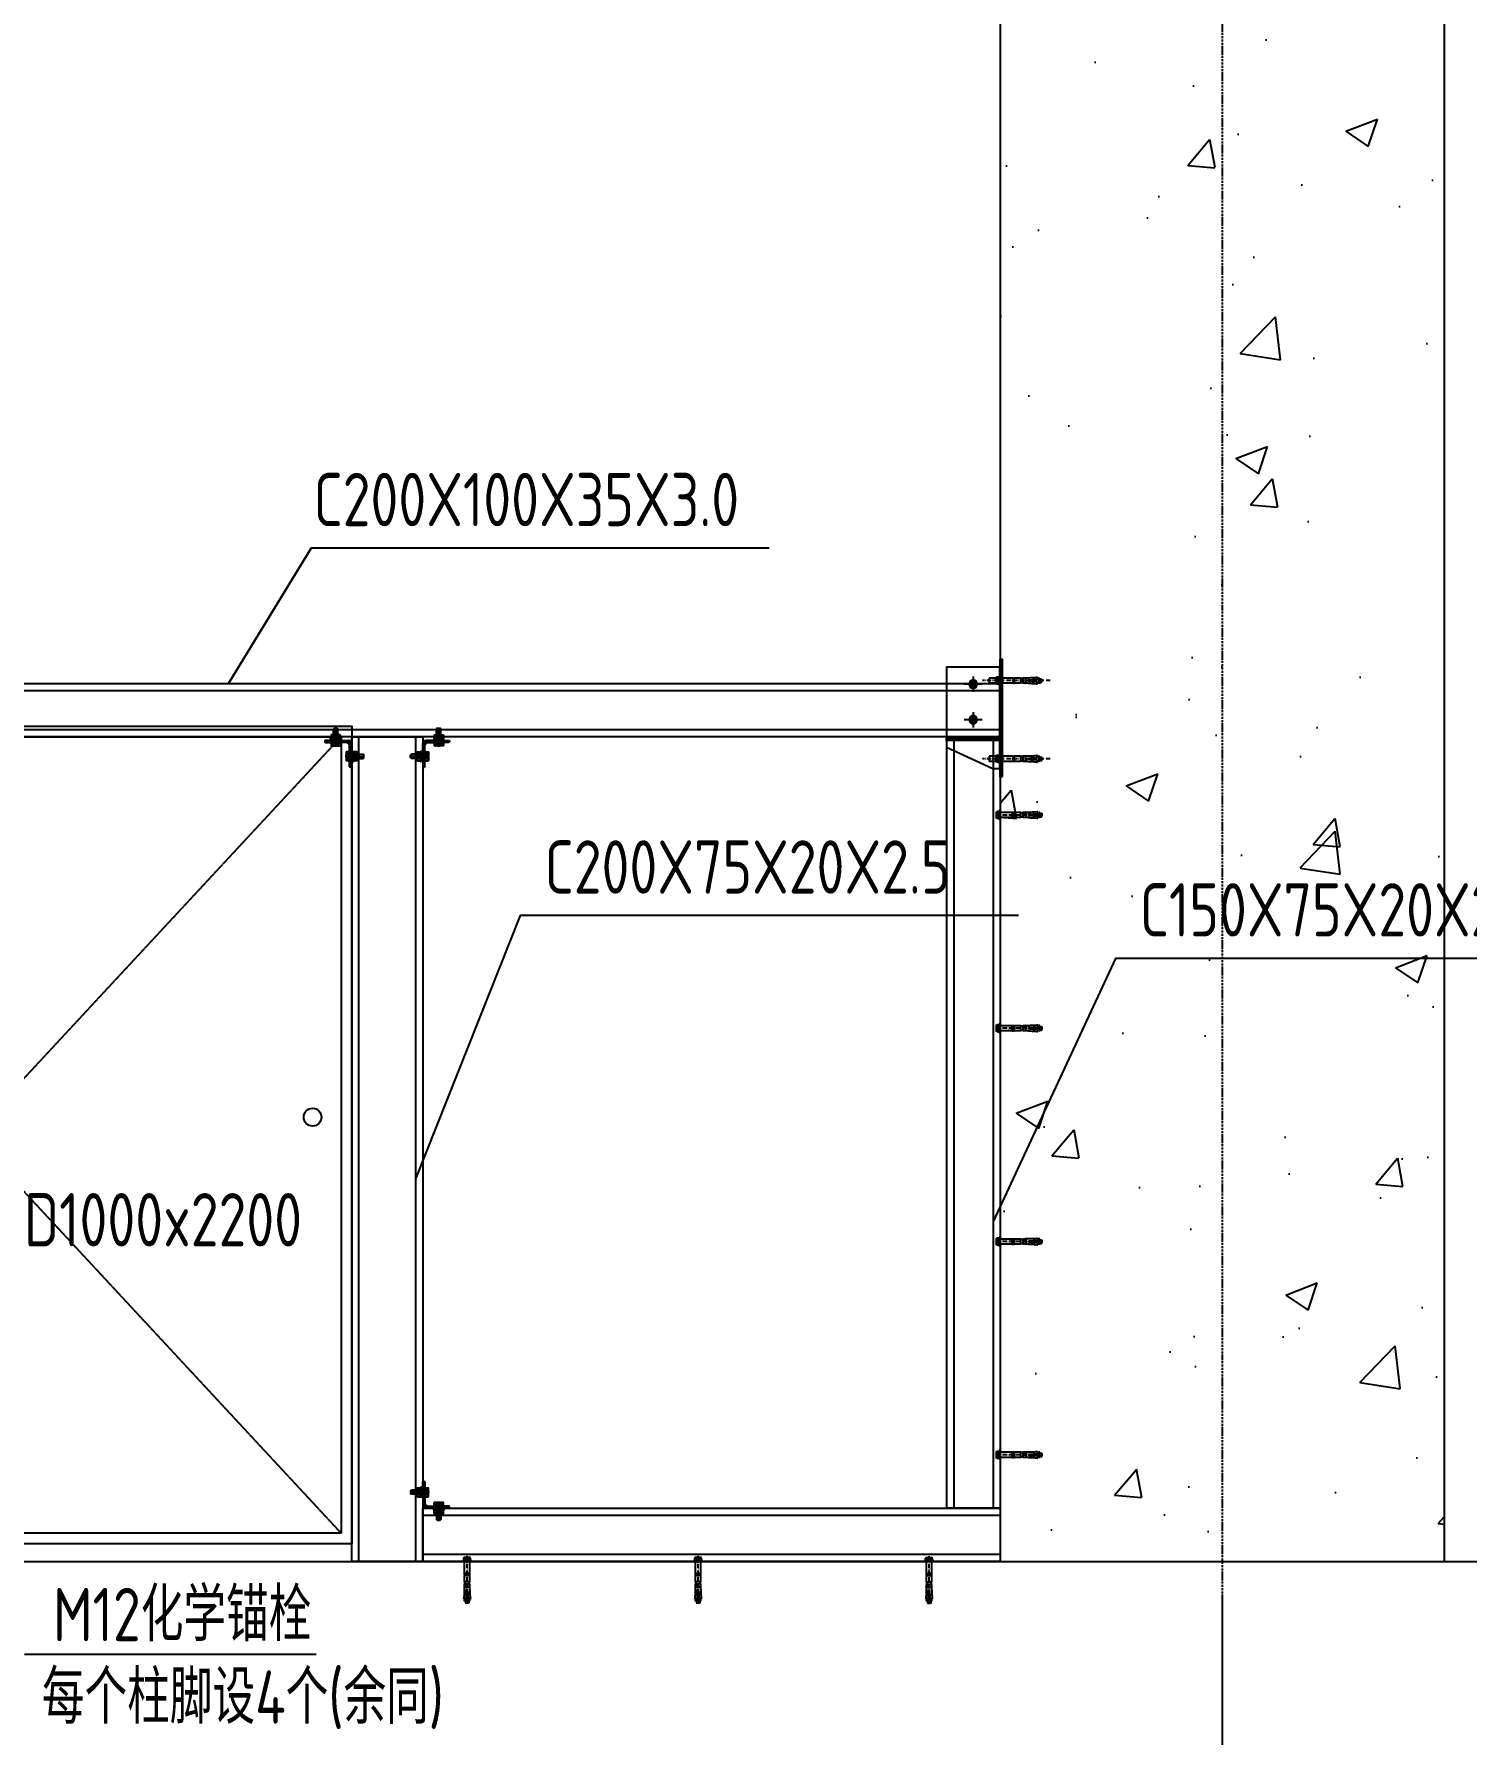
# Model space of a CAD drawing. Header units: millimetres. Extents: x -198529 to 244266, y -64 to 158464.
# Drawn here: x -162590 to -158557, y 106332 to 111117 of the extents above; entities that cross this region are included whole.
import ezdxf

# ---------------------------------------------------------------- set-up
doc = ezdxf.new("R2010")
doc.units = ezdxf.units.MM
doc.linetypes.add('ACAD_ISO10W100', pattern=[18.5, 12, -3, 0.5, -3])
doc.linetypes.add('X-AST-SEC-03-00-KCEIL-002-PH2$0$HIDDEN', pattern=[0.375, 0.25, -0.125])
for name, color, linetype in [('0-BG', 252, 'Continuous'), ('0-DCC-STRUC', 180, 'Continuous'), ('0-DCC-STRUC-T', 4, 'Continuous'), ('ANCHOR BOLTS', 4, 'Continuous'), ('ANGEL STEEL_75x75x3.0', 22, 'Continuous'), ('BOLTS', 3, 'Continuous'), ('COIL-BANK', 8, 'Continuous'), ('K-CEIL-DIV-DOOR_Phase 2', 10, 'Continuous'), ('MITTELLINIEN', 3, 'ACAD_ISO10W100')]:
    doc.layers.add(name, color=color, linetype=linetype)
doc.styles.add('DIM_FONT', font='SIMPLEX', dxfattribs={"width": 0.7, "bigfont": 'GBCBIG'})
doc.styles.add('EDRI-COM', font='tssdeng.shx', dxfattribs={"width": 0.8, "bigfont": 'hztxt.shx'})
doc.dimstyles.new('DIM-1', dxfattribs={"dimtxt": 150, "dimasz": 100, "dimexe": 100, "dimexo": 100, "dimgap": 100, "dimtad": 1, "dimdec": 0, "dimzin": 12, "dimdsep": 46, "dimtxsty": 'DIM_FONT', "dimblk": 'ARCHTICK', "dimcen": 2.5, "dimclrd": 256, "dimclre": 256, "dimclrt": 256, "dimadec": 0, "dimazin": 3, "dimtfac": 1, "dimtdec": 0, "dimtix": 1, "dimtmove": 2, "dimatfit": 3, "dimfxl": 1, "dimlwd": -1, "dimlwe": -1, "dimarcsym": 0})
pattern_1 = [(45, (70645.0448, 93964.8255), (-1.325825215, 1.325825215), [])]

# ---------------------------------------------------------------- blocks, each defined once
blk = doc.blocks.new('_ArchTick')
at = {"color": 0, "linetype": 'ByBlock', "const_width": 0.4}
blk.add_lwpolyline([(-0.5, -0.5), (0.5, 0.5)], dxfattribs=at)
blk = doc.blocks.new('*D219')
at = {"layer": '0-DCC-STRUC-T', "transparency": 16777216}
for p, q in [((-166445.8, 106720), (-166445.8, 104829)), ((-159245.8, 106720), (-159245.8, 104829)), ((-166445.8, 104929), (-159245.8, 104929))]:
    blk.add_line(p, q, dxfattribs=at)
at = {"layer": 'Defpoints', "color": 0, "transparency": 16777216}
for p in [(-166445.8, 106820), (-159245.8, 106820), (-159245.8, 104929)]:
    blk.add_point(p, dxfattribs=at)
at = {"layer": '0-DCC-STRUC-T', "transparency": 16777216, "xscale": 100, "yscale": 100, "zscale": 100, "rotation": 180}
blk.add_blockref('_ArchTick', (-166445.8, 104929), dxfattribs=at)
at = {"layer": '0-DCC-STRUC-T', "transparency": 16777216, "xscale": 100, "yscale": 100, "zscale": 100}
blk.add_blockref('_ArchTick', (-159245.8, 104929), dxfattribs=at)
at = {"layer": '0-DCC-STRUC-T', "transparency": 16777216, "insert": (-162845.8, 105104), "char_height": 150, "attachment_point": 5, "style": 'DIM_FONT'}
blk.add_mtext('7200', dxfattribs=at)
blk = doc.blocks.new('*D224')
at = {"layer": '0-DCC-STRUC-T', "transparency": 16777216}
for p, q in [((-162846, 106720), (-162846, 105389)), ((-159245.8, 106720), (-159245.8, 105389)), ((-162846, 105489), (-159245.8, 105489))]:
    blk.add_line(p, q, dxfattribs=at)
at = {"layer": 'Defpoints', "color": 0, "transparency": 16777216}
for p in [(-162846, 106820), (-159245.8, 106820), (-159245.8, 105489)]:
    blk.add_point(p, dxfattribs=at)
at = {"layer": '0-DCC-STRUC-T', "transparency": 16777216, "xscale": 100, "yscale": 100, "zscale": 100, "rotation": 180}
blk.add_blockref('_ArchTick', (-162846, 105489), dxfattribs=at)
at = {"layer": '0-DCC-STRUC-T', "transparency": 16777216, "xscale": 100, "yscale": 100, "zscale": 100}
blk.add_blockref('_ArchTick', (-159245.8, 105489), dxfattribs=at)
at = {"layer": '0-DCC-STRUC-T', "transparency": 16777216, "insert": (-161045.9, 105664), "char_height": 150, "attachment_point": 5, "style": 'DIM_FONT'}
blk.add_mtext('3600', dxfattribs=at)
blk = doc.blocks.new('DIV-DOOR-1000Wx2200H')
at = {"layer": 'K-CEIL-DIV-DOOR_Phase 2'}
for points in [[(-1000.1, 0), (-2100.1, 0), (-2100.1, 2300), (-1000.1, 2300)], [(-1030.1, 30), (-2070.1, 30), (-2070.1, 2270), (-1030.1, 2270)]]:
    blk.add_lwpolyline(points, close=True, dxfattribs=at)
at = {"layer": 'K-CEIL-DIV-DOOR_Phase 2', "color": 252, "linetype": 'X-AST-SEC-03-00-KCEIL-002-PH2$0$HIDDEN'}
blk.add_lwpolyline([(-1030.1, 2270), (-2070.1, 1150), (-1030.1, 30)], dxfattribs=at)
at = {"layer": 'K-CEIL-DIV-DOOR_Phase 2'}
blk.add_circle((-1110.1, 1200), 25, dxfattribs=at)
blk = doc.blocks.new('M12')
at = {"layer": 'ANCHOR BOLTS'}
for p, q in [((-12.5, 2.5), (12.5, 2.5)), ((-12.5, 0), (-12.5, 2.5)), ((-12.5, 0), (12.5, 0)), ((-9.8, 9.7), (-8.5, 10.5)), ((-9.8, 2.5), (-9.8, 9.7)), ((-8.5, 10.5), (8.5, 10.5)), ((-7.2, -38.3), (-7.2, 29.6)), ((-7.2, 29.6), (7.2, 29.6)), ((-4.9, 2.5), (-4.9, 9.7)), ((0, 0), (0, 0)), ((4.9, 2.5), (4.9, 9.7)), ((7.2, -38.3), (7.2, 29.6)), ((9.8, 9.7), (8.5, 10.5)), ((9.8, 2.5), (9.8, 9.7)), ((12.5, 0), (12.5, 2.5)), ((7.2, -38.3), (-7.2, -38.3)), ((-7.2, -58), (-7.2, -40)), ((-7.2, -40), (7.2, -40)), ((-7, -38.3), (-7, -40)), ((7, -38.3), (7, -40)), ((7.2, -58), (7.2, -40)), ((-7.9, -94.2), (-1.8, -94.2)), ((-7.3, -79.4), (-7.3, -72.6)), ((-7.2, -58), (7.2, -58)), ((-7.2, -64.5), (7.2, -64.5)), ((-7.2, -72.6), (-7.2, -64.5)), ((-7.2, -70.1), (-6, -70.1)), ((-7.2, -71.1), (-7.2, -70.1)), ((-6.4, -72.6), (-7.2, -71.1)), ((-7.2, -71.1), (-6.8, -71.1)), ((-7.2, -72.6), (1.6, -72.6)), ((-6.8, -71.1), (-6.8, -70.1)), ((-6, -72.6), (-6.8, -71.1)), ((-6.2, -64.5), (-6.2, -58)), ((-6, -72.6), (-6, -70.1)), ((-2.5, -71.1), (-2.5, -70.1)), ((-2.5, -70.1), (-1.5, -70.1)), ((-2.2, -72.6), (-2.5, -71.1)), ((-2.5, -71.1), (-1.7, -71.1)), ((-1.7, -71.1), (-1.7, -70.1)), ((-1.5, -72.6), (-1.7, -71.1)), ((-1.5, -72.6), (-1.5, -70.1)), ((-1.4, -79.4), (1.4, -79.4)), ((-1.4, -82.8), (-1.4, -79.4)), ((1.4, -82.8), (1.4, -79.4)), ((1.6, -74), (1.6, -72.6)), ((1.6, -74), (5.3, -74)), ((7.9, -94.2), (1.8, -94.2)), ((3.3, -72.6), (3.3, -70.1)), ((3.3, -70.1), (4.4, -70.1)), ((3.7, -71.1), (3.3, -72.6)), ((3.3, -72.6), (3.9, -72.6)), ((3.7, -71.1), (3.7, -70.1)), ((3.7, -71.1), (4.4, -71.1)), ((4.4, -71.1), (3.9, -72.6)), ((4.4, -71.1), (4.4, -70.1)), ((5.3, -74), (5.3, -72.6)), ((5.3, -72.6), (7.3, -72.6)), ((6.2, -64.5), (6.2, -58)), ((6.9, -72.6), (6.9, -70.1)), ((6.9, -70.1), (7.9, -70.1)), ((7.7, -71.1), (6.9, -72.6)), ((7.9, -71.1), (7.1, -72.6)), ((7.2, -70.1), (7.2, -64.5)), ((7.2, -72.6), (7.2, -72.3)), ((7.3, -79.4), (7.3, -72.6)), ((7.7, -71.1), (7.7, -70.1)), ((7.7, -71.1), (7.9, -71.1)), ((7.9, -71.1), (7.9, -70.1)), ((-2.9, -106.1), (-9.2, -106.1)), ((-8.8, -103.6), (-8.7, -102.6)), ((-7.2, -111.6), (-7.2, -108.8)), ((-7.2, -111.6), (7.5, -111.6)), ((-5, -111.6), (-5, -116.5)), ((-5, -116.5), (5, -116.5)), ((-5, -116.5), (-3.5, -118)), ((-4.1, -111.6), (-4.1, -117.4)), ((-3.5, -118), (3.5, -118)), ((-2.6, -103.7), (-2.5, -102.6)), ((-1.8, -97.4), (1.8, -97.4)), ((2.6, -103.7), (2.5, -102.6)), ((2.9, -106.1), (9.2, -106.1)), ((5, -116.5), (3.5, -118)), ((4.1, -111.6), (4.1, -117.4)), ((5, -111.6), (5, -116.5)), ((7.5, -111.6), (7.5, -108.8)), ((8.8, -103.6), (8.7, -102.6))]:
    blk.add_line(p, q, dxfattribs=at)
for centre, radius, start, end in [((-7.3, 6.2), 4.3, 55.4349, 120), ((0, -5.7), 16.2, 72.412, 107.588), ((7.3, 6.2), 4.3, 60, 124.5651), ((-192.6, -81.1), 185.2, 353.317, 358.5899), ((-57.1, -81.1), 49.8, 354.7484, 1.9185), ((-192.6, -82.4), 191.2, 353.934, 359.8976), ((192.6, -82.4), 191.2, 180.1024, 186.066), ((57.1, -81.1), 49.8, 178.0815, 185.2516), ((192.6, -81.1), 185.2, 181.4101, 186.683), ((-192.6, -81.1), 185.2, 352.2409, 353.019), ((21.5, -108.8), 28.8, 174.5741, 180), ((-192.6, -82.4), 191.2, 352.8882, 353.6179), ((192.6, -82.4), 191.2, 186.3821, 187.1118), ((-21.3, -108.8), 28.8, 0, 5.4259), ((192.6, -81.1), 185.2, 186.981, 187.7591)]:
    blk.add_arc(centre, radius, start, end, dxfattribs=at)
at = {"layer": 'MITTELLINIEN', "color": 8}
blk.add_line((0, -142.1), (0, 48.7), dxfattribs=at)
blk = doc.blocks.new('TYPE 2')
at = {"layer": '0-BG'}
h = blk.add_hatch(color=256, dxfattribs=at)
h.dxf.hatch_style = 1
h.paths.add_polyline_path([(53.5, -48, 1), (76.5, -48, 1)])
h = blk.add_hatch(color=256, dxfattribs=at)
h.dxf.hatch_style = 1
h.paths.add_polyline_path([(53.5, -148, 1), (76.5, -148, 1)])
for centre in [(65, -48), (65, -148)]:
    blk.add_circle(centre, 11.5, dxfattribs=at)
at = {"layer": 'ANCHOR BOLTS', "linetype": 'ACAD_ISO10W100', "ltscale": 0.1}
for p, q in [((65, -26.5), (65, -69.5)), ((39.4, -48), (90.6, -48)), ((65, -126.5), (65, -169.5)), ((39.4, -148), (90.6, -148))]:
    blk.add_line(p, q, dxfattribs=at)
at = {"layer": 'BOLTS'}
for p, q in [((10, -286), (140, -226)), ((140, -206), (140, -226)), ((-10, -286), (10, -286))]:
    blk.add_line(p, q, dxfattribs=at)
for points in [[(-18, -308), (-18, 21.5), (-10, 21.5), (-10, -308)], [(-10, -206), (140, -206), (140, -200), (-10, -200)]]:
    blk.add_lwpolyline(points, close=True, dxfattribs=at)
blk.add_lwpolyline([(-10, -288), (-10, -288), (-10, 0), (140, 0), (140, -206)], dxfattribs=at)
at = {"layer": '0-DCC-STRUC-T', "rotation": 270}
for p in [(-10, -38), (-10, -258)]:
    blk.add_blockref('M12', p, dxfattribs=at)
blk = doc.blocks.new('A$C2DBF4B5B')
h = blk.add_hatch()
h.set_pattern_fill('ANSI31', color=256, scale=15, style=0)
h.set_pattern_definition(pattern_1)
edge = h.paths.add_edge_path()
edge.add_line((39.5, 75), (10, 75))
edge.add_arc((10, 65), 10, 90, 180)
edge.add_line((0, 65), (0, 35.5))
edge.add_line((0, 35.5), (6, 35.5))
edge.add_line((6, 35.5), (6, 60))
edge.add_arc((15, 60), 9, 90, 180, ccw=False)
edge.add_line((15, 69), (39.5, 69))
edge.add_line((39.5, 69), (39.5, 75))
h = blk.add_hatch()
h.set_pattern_fill('ANSI31', color=256, scale=15, style=0)
h.set_pattern_definition(pattern_1)
edge = h.paths.add_edge_path()
edge.add_line((50.5, 69), (50.5, 75))
edge.add_line((50.5, 75), (75, 75))
edge.add_line((75, 75), (75, 71))
edge.add_arc((73, 71), 2, -90, 0, ccw=False)
edge.add_line((73, 69), (50.5, 69))
h = blk.add_hatch()
h.set_pattern_fill('ANSI31', color=256, scale=15, style=0)
h.set_pattern_definition(pattern_1)
edge = h.paths.add_edge_path()
edge.add_line((0, 24.5), (6, 24.5))
edge.add_line((6, 24.5), (6, 2))
edge.add_arc((4, 2), 2, -90, 0, ccw=False)
edge.add_line((4, 0), (0, 0))
edge.add_line((0, 0), (0, 24.5))
for p, q in [((0, 35.5), (0, 65)), ((6, 60), (6, 35.5)), ((39.5, 75), (10, 75)), ((39.5, 69), (15, 69)), ((50.5, 75), (39.5, 75)), ((39.5, 75), (39.5, 69)), ((50.5, 69), (39.5, 69)), ((50.5, 69), (50.5, 75)), ((50.5, 75), (75, 75)), ((73, 69), (50.5, 69)), ((75, 75), (75, 71)), ((0, 24.5), (0, 35.5)), ((6, 35.5), (0, 35.5)), ((0, 24.5), (6, 24.5)), ((0, 24.5), (0, 0)), ((0, 0), (4, 0)), ((6, 35.5), (6, 24.5)), ((6, 2), (6, 24.5))]:
    blk.add_line(p, q)
at = {"color": 8}
for p, q in [((45, 78.6), (45, 64.7)), ((-3.6, 30), (10.3, 30))]:
    blk.add_line(p, q, dxfattribs=at)
for centre, radius, start, end in [((10, 65), 10, 90, 180), ((15, 60), 9, 90, 180), ((73, 71), 2, 270, 0), ((4, 2), 2, 270, 0)]:
    blk.add_arc(centre, radius, start, end)
blk = doc.blocks.new('A$C4EA80240')
for p, q in [((2.6, 9.7), (1.3, 9.7)), ((2.6, 2.1), (1.3, 2.1)), ((10.2, 9.7), (6.4, 9.7)), ((10.1, 2.1), (6.4, 2.1)), ((7.7, 1.1), (7.7, 10.7)), ((21.6, 9.7), (17.9, 9.7)), ((21.6, 2.1), (17.9, 2.1)), ((20.4, 1.1), (20.4, 10.7)), ((26.7, 2.1), (26.7, 9.7))]:
    blk.add_line(p, q)
at = {"color": 8}
blk.add_line((14, 0), (14, 11.7), dxfattribs=at)
blk.add_lwpolyline([(28, 12.7), (0, 12.7), (0, 10.7), (28, 10.7)], close=True)
blk.add_lwpolyline([(25.5, 2.1), (26.7, 2.1), (25, 1.1), (3.1, 1.1), (1.3, 2.1), (1.3, 9.7), (3.1, 10.7), (25, 10.7), (26.7, 9.7), (25.5, 9.7)])
blk.add_ellipse((4.5, 5.9), major_axis=(0, 4.8), ratio=0.661547)
at = {"extrusion": (0, 0, -1)}
for centre, major_axis, ratio in [((14, 5.9), (6.36, 0), 0.753789), ((23.5, 5.9), (0, 4.8), 0.661547)]:
    blk.add_ellipse(centre, major_axis=major_axis, ratio=ratio, dxfattribs=at)
blk = doc.blocks.new('A$C147C6879')
at = {"layer": 'BOLTS'}
for p, q in [((9.6, 19), (0, 19)), ((0, 12.7), (47.6, 12.7)), ((9.6, 6.3), (0, 6.3)), ((8.6, 25.4), (1, 25.4)), ((1, 20.3), (1, 16.6)), ((1, 8.8), (1, 5.1)), ((1, 1.2), (1, 0)), ((8.6, 20.3), (8.6, 16.6)), ((8.6, 8.8), (8.6, 5.1)), ((8.6, 1.2), (8.6, 0)), ((9.6, 18.7), (47.6, 18.7)), ((9.6, 6.7), (47.6, 6.7)), ((49.6, 16.7), (47.6, 18.7)), ((47.6, 18.7), (47.6, 6.7)), ((47.6, 6.7), (49.6, 8.7)), ((49.6, 16.7), (49.6, 8.7))]:
    blk.add_line(p, q, dxfattribs=at)
blk.add_lwpolyline([(8.6, 24.2), (8.6, 25.4), (9.6, 23.7), (9.6, 1.7), (8.6, 0), (1, 0), (0, 1.7), (0, 23.7), (1, 25.4), (1, 24.2)], dxfattribs=at)
at = {"layer": 'BOLTS', "extrusion": (0, 0, -1)}
for centre, major_axis, ratio in [((4.8, 22.2), (-4.8, 0), 0.661547), ((4.8, 12.7), (0, 6.36), 0.753789)]:
    blk.add_ellipse(centre, major_axis=major_axis, ratio=ratio, dxfattribs=at)
at = {"layer": 'BOLTS'}
blk.add_ellipse((4.8, 3.2), major_axis=(-4.8, 0), ratio=0.661547, dxfattribs=at)
blk = doc.blocks.new('H10_40')
for p, q in [((-116.5, 5), (-118, 3.5)), ((-118, -3.5), (-118, 3.5)), ((-111.6, 4.1), (-117.4, 4.1)), ((-111.6, 5), (-116.5, 5)), ((-116.5, -5), (-116.5, 5)), ((-111.6, -7.2), (-111.6, 7.5)), ((-111.6, 7.5), (-108.8, 7.5)), ((-106.1, 2.9), (-106.1, 9.2)), ((-103.7, 2.6), (-102.6, 2.5)), ((-103.6, 8.8), (-102.6, 8.7)), ((-97.4, -1.8), (-97.4, 1.8)), ((-94.2, 7.9), (-94.2, 1.8)), ((-82.8, 1.4), (-79.4, 1.4)), ((-79.4, 7.3), (-72.6, 7.3)), ((-79.4, -1.4), (-79.4, 1.4)), ((-74, 1.6), (-74, 5.3)), ((-74, 5.3), (-72.6, 5.3)), ((-74, 1.6), (-72.6, 1.6)), ((-71.1, 7.9), (-72.6, 7.1)), ((-71.1, 7.7), (-72.6, 6.9)), ((-72.6, 5.3), (-72.6, 7.3)), ((-72.6, 7.2), (-72.3, 7.2)), ((-72.6, 6.9), (-70.1, 6.9)), ((-71.1, 4.4), (-72.6, 3.9)), ((-72.6, 3.3), (-72.6, 3.9)), ((-71.1, 3.7), (-72.6, 3.3)), ((-72.6, 3.3), (-70.1, 3.3)), ((-72.6, -7.2), (-72.6, 1.6)), ((-71.1, 7.9), (-70.1, 7.9)), ((-71.1, 7.7), (-71.1, 7.9)), ((-71.1, 7.7), (-70.1, 7.7)), ((-71.1, 4.4), (-70.1, 4.4)), ((-71.1, 3.7), (-71.1, 4.4)), ((-71.1, 3.7), (-70.1, 3.7)), ((-70.1, 6.9), (-70.1, 7.9)), ((-70.1, 7.2), (-64.5, 7.2)), ((-70.1, 3.3), (-70.1, 4.4)), ((-64.5, -7.2), (-64.5, 7.2)), ((-64.5, 6.2), (-58, 6.2)), ((-58, 7.2), (-40, 7.2)), ((-58, -7.2), (-58, 7.2)), ((-40, -7.2), (-40, 7.2)), ((-38.3, 7), (-40, 7)), ((-38.3, 7.2), (0, 7.2)), ((-38.3, 7.2), (-38.3, -7.2)), ((0, -12.5), (0, 12.5)), ((0, 12.5), (2.5, 12.5)), ((0, 0), (0, 0)), ((2.5, -12.5), (2.5, 12.5)), ((2.5, 9.8), (9.7, 9.8)), ((2.5, 4.9), (9.7, 4.9)), ((9.7, 9.8), (10.5, 8.5)), ((10.5, -8.5), (10.5, 8.5)), ((-116.5, -5), (-118, -3.5)), ((-111.6, -4.1), (-117.4, -4.1)), ((-111.6, -5), (-116.5, -5)), ((-111.6, -7.2), (-108.8, -7.2)), ((-106.1, -2.9), (-106.1, -9.2)), ((-103.7, -2.6), (-102.6, -2.5)), ((-103.6, -8.8), (-102.6, -8.7)), ((-94.2, -7.9), (-94.2, -1.8)), ((-82.8, -1.4), (-79.4, -1.4)), ((-79.4, -7.3), (-72.6, -7.3)), ((-72.6, -1.5), (-70.1, -1.5)), ((-72.6, -1.5), (-71.1, -1.7)), ((-72.6, -2.2), (-71.1, -2.5)), ((-72.6, -6), (-71.1, -6.8)), ((-72.6, -6), (-70.1, -6)), ((-72.6, -6.4), (-71.1, -7.2)), ((-72.6, -7.2), (-64.5, -7.2)), ((-71.1, -1.7), (-70.1, -1.7)), ((-71.1, -2.5), (-71.1, -1.7)), ((-71.1, -2.5), (-70.1, -2.5)), ((-71.1, -6.8), (-70.1, -6.8)), ((-71.1, -7.2), (-71.1, -6.8)), ((-71.1, -7.2), (-70.1, -7.2)), ((-70.1, -2.5), (-70.1, -1.5)), ((-70.1, -7.2), (-70.1, -6)), ((-64.5, -6.2), (-58, -6.2)), ((-58, -7.2), (-40, -7.2)), ((-38.3, -7), (-40, -7)), ((-38.3, -7.2), (0, -7.2)), ((0, -12.5), (2.5, -12.5)), ((2.5, -4.9), (9.7, -4.9)), ((2.5, -9.8), (9.7, -9.8)), ((9.7, -9.8), (10.5, -8.5))]:
    blk.add_line(p, q)
at = {"color": 1}
for p, q in [((-36.7, -7), (-36.7, 7)), ((-33.7, 7), (-36.7, 7)), ((-36.2, 5.5), (-36.2, 6.5)), ((-34.2, 6.5), (-36.2, 6.5)), ((-34.2, 5.5), (-36.2, 5.5)), ((-36.2, 1.1), (-36.2, 5.2)), ((-35.4, 5.2), (-36.2, 5.2)), ((-35.4, 1.1), (-36.2, 1.1)), ((-35.4, 3.7), (-35.4, 5.2)), ((-34.2, 3.7), (-35.4, 3.7)), ((-34.2, 2.7), (-35.4, 2.7)), ((-35.4, 1.1), (-35.4, 2.7)), ((-34.2, 1.8), (-35.1, 1.8)), ((-35.1, 1.8), (-35.1, -0.1)), ((-34.2, 5.5), (-34.2, 6.5)), ((-34.2, 2.7), (-34.2, 3.7)), ((-34.2, -1.1), (-34.2, 1.8)), ((-34, 7.2), (-33.9, 7.2)), ((-33.7, -7), (-33.7, 7)), ((-33.7, -7), (-36.7, -7)), ((-36.2, -1.1), (-36.2, -0.1)), ((-35.1, -0.1), (-36.2, -0.1)), ((-34.2, -1.1), (-36.2, -1.1)), ((-36.2, -2.3), (-36.2, -1.4)), ((-34.2, -1.4), (-36.2, -1.4)), ((-34.2, -2.3), (-36.2, -2.3)), ((-34.2, -2.6), (-36.2, -2.6)), ((-36.2, -3.5), (-36.2, -2.6)), ((-35.6, -3.5), (-36.2, -3.5)), ((-36.2, -6.5), (-36.2, -5.5)), ((-35.6, -5.5), (-36.2, -5.5)), ((-34.2, -6.5), (-36.2, -6.5)), ((-35.6, -5.5), (-35.6, -3.5)), ((-34.8, -3.5), (-34.2, -3.5)), ((-34.8, -5.5), (-34.8, -3.5)), ((-34.2, -5.5), (-34.8, -5.5)), ((-34.2, -2.3), (-34.2, -1.4)), ((-34.2, -3.5), (-34.2, -2.6)), ((-34.2, -6.5), (-34.2, -5.5))]:
    blk.add_line(p, q, dxfattribs=at)
for centre, radius, start, end in [((-108.8, -21.3), 28.8, 84.5741, 90), ((-81.1, 192.6), 185.2, 262.2409, 263.019), ((-82.4, 192.6), 191.2, 262.8882, 263.6179), ((-81.1, 192.6), 185.2, 263.317, 268.5899), ((-82.4, 192.6), 191.2, 263.934, 269.8976), ((-81.1, 57.1), 49.8, 264.7484, 271.9185), ((6.2, 7.3), 4.3, 325.4349, 30), ((-5.7, 0), 16.2, 342.412, 17.588), ((-108.8, 21.5), 28.8, 270, 275.4259), ((-82.4, -192.6), 191.2, 96.3821, 97.1118), ((-81.1, -192.6), 185.2, 96.981, 97.7591), ((-82.4, -192.6), 191.2, 90.1024, 96.066), ((-81.1, -192.6), 185.2, 91.4101, 96.683), ((-81.1, -57.1), 49.8, 88.0815, 95.2516), ((6.2, -7.3), 4.3, 330, 34.5651)]:
    blk.add_arc(centre, radius, start, end)
at = {"layer": 'MITTELLINIEN', "color": 8}
blk.add_line((-111.3, 0), (20.3, 0), dxfattribs=at)
at = {"color": 1}
blk.add_text('HSL M10/40', height=2, dxfattribs=at).set_placement((-31.6, -2.6))
blk = doc.blocks.new('*D172')
at = {"layer": '0-DCC-STRUC-T', "transparency": 16777216}
for p, q in [((-157679.2, 106970), (-157679.2, 107070)), ((-158520.8, 106970), (-157579.2, 106970)), ((-157679.2, 106820), (-157679.2, 106970)), ((-158520.8, 106820), (-157579.2, 106820)), ((-157679.2, 106820), (-157679.2, 106720))]:
    blk.add_line(p, q, dxfattribs=at)
at = {"layer": 'Defpoints', "color": 0, "transparency": 16777216}
for p in [(-158620.8, 106970), (-157679.2, 106970), (-158620.8, 106820)]:
    blk.add_point(p, dxfattribs=at)
at = {"layer": '0-DCC-STRUC-T', "transparency": 16777216, "xscale": 100, "yscale": 100, "zscale": 100}
for p, rotation in [((-157679.2, 106970), 270), ((-157679.2, 106820), 90)]:
    blk.add_blockref('_ArchTick', p, dxfattribs=dict(at, rotation=rotation))
at = {"layer": '0-DCC-STRUC-T', "transparency": 16777216, "insert": (-157854.2, 106895), "char_height": 150, "attachment_point": 5, "rotation": 90, "style": 'DIM_FONT'}
blk.add_mtext('150', dxfattribs=at)

msp = doc.modelspace()

# ---------------------------------------------------------------- hatches: boundary and pattern name
at = {"transparency": 33554687}
h = msp.add_hatch(dxfattribs=at)
h.set_pattern_fill('AR-CONC', color=252, scale=5)
h.paths.add_polyline_path([(-159870.8, 106820), (-158620.8, 106820), (-158620.8, 112920), (-159870.8, 112920)])

# ---------------------------------------------------------------- linework, layer by layer
at = {"layer": '0-DCC-STRUC'}
for points in [[(-159870.8, 109140), (-162795.8, 109140), (-162795.8, 109290), (-159870.8, 109290)], [(-159870.8, 109160), (-162795.8, 109160), (-162795.8, 109270), (-159870.8, 109270)], [(-161695.8, 106820), (-161695.8, 109140), (-161495.8, 109140), (-161495.8, 106820)], [(-161675.8, 106820), (-161675.8, 109140), (-161515.8, 109140), (-161515.8, 106820)], [(-160020.8, 106970), (-160020.8, 109140), (-159870.8, 109140), (-159870.8, 106970)], [(-160000.8, 106970), (-160000.8, 109140), (-159890.8, 109140), (-159890.8, 106970)], [(-159870.8, 106820), (-161495.8, 106820), (-161495.8, 106970), (-159870.8, 106970)], [(-159870.8, 106840), (-161495.8, 106840), (-161495.8, 106950), (-159870.8, 106950)]]:
    msp.add_lwpolyline(points, close=True, dxfattribs=at)
at = {"layer": '0-DCC-STRUC-T'}
msp.add_line((-162616.6, 106559.2), (-161795.5, 106559.2), dxfattribs=at)
for points in [[(-160520.8, 109670.7), (-161809.7, 109670.7), (-162042.6, 109290), (-161809.7, 109670.7), (-161809.7, 109670.7)], [(-159818.9, 108636.9), (-161221.7, 108636.9), (-161221.7, 108636.9), (-161221.7, 108636.9), (-161515.8, 107896.8)], [(-158143.9, 108516.4), (-159546.7, 108516.4), (-159546.7, 108516.4), (-159546.7, 108516.4), (-159890.8, 107776.2)]]:
    msp.add_lwpolyline(points, dxfattribs=at)
at = {"layer": 'ANCHOR BOLTS', "linetype": 'ACAD_ISO10W100', "ltscale": 0.5}
msp.add_line((-159245.8, 114284), (-159245.8, 104617), dxfattribs=at)
at = {"layer": 'COIL-BANK'}
msp.add_line((-177765.4, 106820), (-138929, 106820), dxfattribs=at)
msp.add_lwpolyline([(-159870.8, 106820), (-158620.8, 106820), (-158620.8, 112920), (-159870.8, 112920)], close=True, dxfattribs=at)

# ---------------------------------------------------------------- block references
at = {"layer": '0-BG', "xscale": -1}
msp.add_blockref('TYPE 2', (-159881.9, 109336.1), dxfattribs=at)
at = {"layer": 'ANCHOR BOLTS', "xscale": -1}
for p in [(-159870.8, 108920), (-159870.8, 108320), (-159870.8, 107720), (-159870.8, 107120)]:
    msp.add_blockref('H10_40', p, dxfattribs=at)
at = {"layer": 'ANCHOR BOLTS', "rotation": 90}
for p in [(-161370.8, 106820.4), (-160720.8, 106820.4), (-160070.8, 106819.8)]:
    msp.add_blockref('H10_40', p, dxfattribs=at)
at = {"layer": 'ANGEL STEEL_75x75x3.0'}
for p, rotation in [((-161771, 109130), 270), ((-161770.8, 109130), 270), ((-161420.8, 106970), 90), ((-161420.5, 106970), 90)]:
    msp.add_blockref('A$C2DBF4B5B', p, dxfattribs=dict(at, rotation=rotation))
at = {"layer": 'ANGEL STEEL_75x75x3.0', "xscale": -1, "rotation": 90}
for p in [(-161420.8, 109130), (-161420.5, 109130)]:
    msp.add_blockref('A$C2DBF4B5B', p, dxfattribs=at)
at = {"layer": 'BOLTS', "xscale": -1}
for p, rotation in [((-161753.7, 109114.4), 270), ((-161753.5, 109114.4), 270), ((-161711.6, 109097.7), 180), ((-161711.4, 109097.7), 180), ((-161438.1, 106985.6), 90), ((-161437.8, 106985.6), 90)]:
    msp.add_blockref('A$C147C6879', p, dxfattribs=dict(at, rotation=rotation))
at = {"layer": 'BOLTS'}
for p, rotation in [((-161438.1, 109114.4), 90), ((-161437.8, 109114.4), 90), ((-161480.2, 109097.7), 180), ((-161479.9, 109097.7), 180)]:
    msp.add_blockref('A$C147C6879', p, dxfattribs=dict(at, rotation=rotation))
at = {"layer": 'BOLTS', "color": 2, "xscale": -1}
for p, rotation in [((-161755, 109146.7), 180), ((-161754.8, 109146.7), 180), ((-161679.3, 109099), 90), ((-161679.1, 109099), 90), ((-161512.5, 107001), 270), ((-161512.2, 107001), 270)]:
    msp.add_blockref('A$C4EA80240', p, dxfattribs=dict(at, rotation=rotation))
at = {"layer": 'BOLTS', "color": 2}
for p, rotation in [((-161436.8, 109146.7), 180), ((-161436.5, 109146.7), 180), ((-161512.5, 109099), 270), ((-161512.2, 109099), 270)]:
    msp.add_blockref('A$C4EA80240', p, dxfattribs=dict(at, rotation=rotation))
at = {"layer": 'BOLTS', "xscale": -1}
for p in [(-161480.2, 107002.3), (-161479.9, 107002.3)]:
    msp.add_blockref('A$C147C6879', p, dxfattribs=at)
at = {"layer": 'BOLTS', "color": 2, "xscale": -1}
for p in [(-161436.8, 106953.3), (-161436.5, 106953.3)]:
    msp.add_blockref('A$C4EA80240', p, dxfattribs=at)
at = {"layer": 'K-CEIL-DIV-DOOR_Phase 2'}
msp.add_blockref('DIV-DOOR-1000Wx2200H', (-160695.7, 106870), dxfattribs=at)

# ---------------------------------------------------------------- texts
at = {"layer": '0-DCC-STRUC-T', "style": 'EDRI-COM', "width": 0.8}
for s, p in [('C200X100X35X3.0', (-161803.2, 109732.6)), ('C200X75X20X2.5', (-161153, 108698.9)), ('C150X75X20X2.5', (-159478, 108578.3)), ('MD1000x2200', (-162729.2, 107706.5)), ('M12化学锚栓', (-162536.5, 106595.8)), ('每个柱脚设4个(余同)', (-162567.5, 106363.6))]:
    msp.add_text(s, height=150, dxfattribs=at).set_placement(p)

# ---------------------------------------------------------------- dimensions: what is measured, and where the dimension line sits
at = {"layer": '0-DCC-STRUC-T'}
dim = msp.add_linear_dim(base=(-157679.2, 106970), p1=(-158620.8, 106820), p2=(-158620.8, 106970), angle=90, dimstyle='DIM-1', dxfattribs=at)
dim.commit()
dim.dimension.update_dxf_attribs({"geometry": '*D172', "text_midpoint": (-157854.2, 106895)})
for base, p1, picture, middle in [((-159245.8, 104929), (-166445.8, 106820), '*D219', (-162845.8, 105104)), ((-159245.8, 105489), (-162846, 106820), '*D224', (-161045.9, 105664))]:
    dim = msp.add_linear_dim(base=base, p1=p1, p2=(-159245.8, 106820), dimstyle='DIM-1', dxfattribs=at)
    dim.commit()
    dim.dimension.update_dxf_attribs({"geometry": picture, "text_midpoint": middle})

doc.saveas('drawing.dxf')
